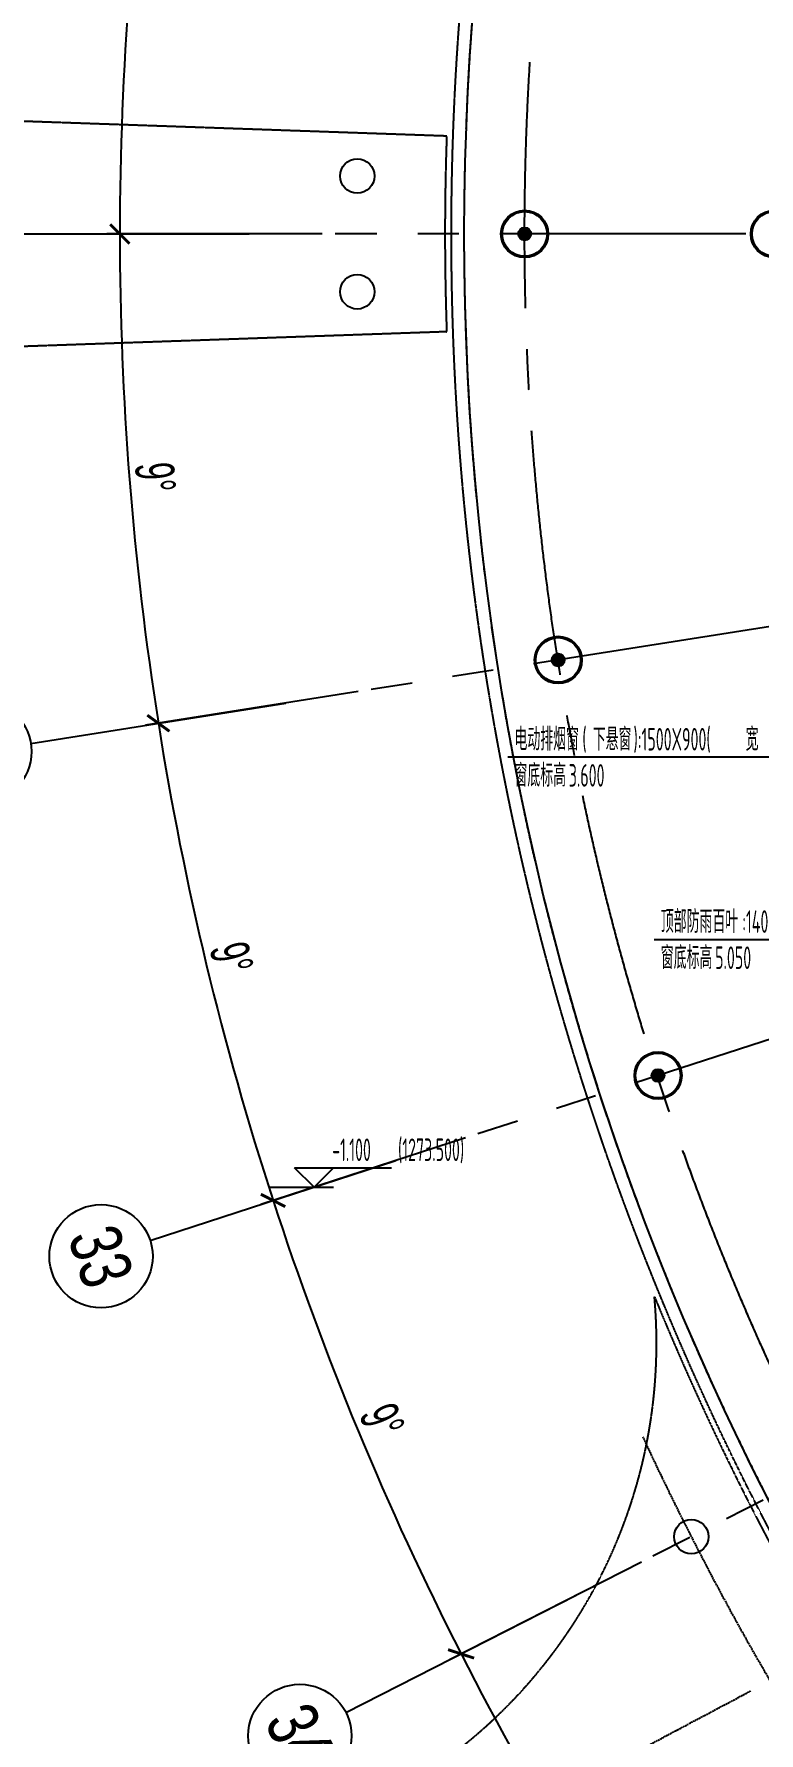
# Model space of a CAD drawing. Extents: x 104132 to 3338343, y -1228862 to 1409848.
# Drawn here: x 138295 to 155130, y 61883 to 101375 of the extents above; entities that cross this region are included whole.
import ezdxf
from ezdxf.enums import TextEntityAlignment as Align

# ---------------------------------------------------------------- set-up
doc = ezdxf.new("R2010")
doc.units = 0
for name, pattern in [('CENTER', [50.8, 31.75, -6.35, 6.35, -6.35]), ('CENTER2', [28.575, 19.05, -3.175, 3.175, -3.175]), ('DASH', [0.35, 0.25, -0.1])]:
    doc.linetypes.add(name, pattern=pattern)
doc.layers.get('0').update_dxf_attribs({"color": 8})
doc.layers.get('Defpoints').update_dxf_attribs({"color": 8})
for name, color, linetype in [('#标注', 8, 'Continuous'), ('#轴线', 8, 'CENTER2'), ('A-AL', 8, 'Continuous'), ('A-COLS-PLAN-S', 8, 'Continuous'), ('A-FLOR-OVHD', 8, 'DASH'), ('A-SYMB', 8, 'Continuous'), ('Bridge-A', 8, 'Continuous'), ('Column-Bridge', 8, 'Continuous'), ('dim', 8, 'Continuous'), ('DIM_LEAD', 8, 'Continuous'), ('DOTE', 8, 'CENTER'), ('PUB_HATCH', 8, 'Continuous'), ('建-屋面看线', 8, 'Continuous')]:
    doc.layers.add(name, color=color, linetype=linetype)
doc.styles.add('JHZX', font='jrs.shx', dxfattribs={"width": 0.6, "bigfont": 'jhz.shx'})
doc.styles.add('XD2008', font='xd-hzs.shx', dxfattribs={"width": 0.7, "bigfont": 'xd-hztxt.shx'})
doc.dimstyles.new('JZBZ-300', dxfattribs={"dimscale": 300, "dimtxt": 3, "dimasz": 1.5, "dimexe": 1, "dimexo": 1, "dimgap": 0.5, "dimtad": 1, "dimdec": 0, "dimdsep": 46, "dimtxsty": 'JHZX', "dimblk1": 'ARCHTICK', "dimblk2": 'ARCHTICK', "dimsah": 1, "dimcen": 0, "dimclrd": 1, "dimclre": 1, "dimclrt": 2, "dimadec": 3, "dimazin": 2, "dimtfac": 1, "dimtdec": 0, "dimtix": 1, "dimtmove": 0, "dimatfit": 3, "dimfxl": 1, "dimtolj": 1, "dimlwd": -1, "dimlwe": -1, "dimarcsym": 1})

# ---------------------------------------------------------------- blocks, each defined once
blk = doc.blocks.new('_ARCHTICK')
at = {"color": 0, "linetype": 'ByBlock', "const_width": 0.15}
blk.add_lwpolyline([(-0.5, -0.5), (0.5, 0.5)], dxfattribs=at)
blk = doc.blocks.new('*D34')
at = {"layer": '#标注', "color": 1, "ltscale": 300, "transparency": 16777216}
for p, q in [((504305, -136708), (499367, -135926)), ((503468, -147346), (498468, -147346))]:
    blk.add_line(p, q, dxfattribs=at)
blk.add_arc((571468, -147346), 72700, 171, 180, dxfattribs=at)
at = {"layer": 'Defpoints', "color": 0, "ltscale": 300, "transparency": 16777216}
for p in [(504601, -136755), (499166, -139747), (503768, -147346), (571468, -147346)]:
    blk.add_point(p, dxfattribs=at)
at = {"layer": '#标注', "color": 1, "ltscale": 300, "transparency": 16777216, "xscale": 450, "yscale": 450, "zscale": 450}
for p, rotation in [((499663, -135973), 81.00000000000038), ((498768, -147346), 270.0000000000004)]:
    blk.add_blockref('_ARCHTICK', p, dxfattribs=dict(at, rotation=rotation))
at = {"layer": '#标注', "color": 2, "ltscale": 300, "transparency": 16777216, "insert": (498394, -141595), "char_height": 900, "attachment_point": 5, "rotation": 85.5, "style": 'JHZX'}
blk.add_mtext('\\A1;9°', dxfattribs=at)
blk = doc.blocks.new('*D35')
at = {"layer": '#标注', "color": 1, "ltscale": 300, "transparency": 16777216}
for p, q in [((503468, -147346), (498468, -147346)), ((504305, -157983), (499367, -158766))]:
    blk.add_line(p, q, dxfattribs=at)
blk.add_arc((571468, -147346), 72700, 180, 189, dxfattribs=at)
at = {"layer": 'Defpoints', "color": 0, "ltscale": 300, "transparency": 16777216}
for p in [(503768, -147346), (571468, -147346), (498867, -151151), (504601, -157937)]:
    blk.add_point(p, dxfattribs=at)
at = {"layer": '#标注', "color": 1, "ltscale": 300, "transparency": 16777216, "xscale": 450, "yscale": 450, "zscale": 450}
for p, rotation in [((498768, -147346), 90.00000000000037), ((499663, -158719), 279.0000000000001)]:
    blk.add_blockref('_ARCHTICK', p, dxfattribs=dict(at, rotation=rotation))
at = {"layer": '#标注', "color": 2, "ltscale": 300, "transparency": 16777216, "insert": (499590, -153003), "char_height": 900, "attachment_point": 5, "rotation": 274.5, "style": 'JHZX'}
blk.add_mtext('\\A1;9°', dxfattribs=at)
blk = doc.blocks.new('*D36')
at = {"layer": '#标注', "color": 1, "ltscale": 300, "transparency": 16777216}
for p, q in [((504305, -157983), (499367, -158766)), ((506796, -168359), (502041, -169904))]:
    blk.add_line(p, q, dxfattribs=at)
blk.add_arc((571468, -147346), 72700, 189, 198, dxfattribs=at)
at = {"layer": 'Defpoints', "color": 0, "ltscale": 300, "transparency": 16777216}
for p in [(571468, -147346), (504601, -157937), (500357, -162461), (507081, -168266)]:
    blk.add_point(p, dxfattribs=at)
at = {"layer": '#标注', "color": 1, "ltscale": 300, "transparency": 16777216, "xscale": 450, "yscale": 450, "zscale": 450}
for p, rotation in [((499663, -158719), 98.99999999999973), ((502326, -169811), 287.9999999999989)]:
    blk.add_blockref('_ARCHTICK', p, dxfattribs=dict(at, rotation=rotation))
at = {"layer": '#标注', "color": 2, "ltscale": 300, "transparency": 16777216, "insert": (501360, -164177), "char_height": 900, "attachment_point": 5, "rotation": 283.5, "style": 'JHZX'}
blk.add_mtext('\\A1;9°', dxfattribs=at)
blk = doc.blocks.new('*D37')
at = {"layer": '#标注', "color": 1, "ltscale": 300, "transparency": 16777216}
for p, q in [((506796, -168359), (502041, -169904)), ((510879, -178217), (506424, -180487))]:
    blk.add_line(p, q, dxfattribs=at)
blk.add_arc((571468, -147346), 72700, 198, 207, dxfattribs=at)
at = {"layer": 'Defpoints', "color": 0, "ltscale": 300, "transparency": 16777216}
for p in [(571468, -147346), (507081, -168266), (503597, -173399), (511147, -178081)]:
    blk.add_point(p, dxfattribs=at)
at = {"layer": '#标注', "color": 1, "ltscale": 300, "transparency": 16777216, "xscale": 450, "yscale": 450, "zscale": 450}
for p, rotation in [((502326, -169811), 107.9999999999992), ((506692, -180351), 297.0000000000004)]:
    blk.add_blockref('_ARCHTICK', p, dxfattribs=dict(at, rotation=rotation))
at = {"layer": '#标注', "color": 2, "ltscale": 300, "transparency": 16777216, "insert": (504856, -174937), "char_height": 900, "attachment_point": 5, "rotation": 292.5, "style": 'JHZX'}
blk.add_mtext('\\A1;9°', dxfattribs=at)
blk = doc.blocks.new('*D38')
at = {"layer": '#标注', "color": 1, "ltscale": 300, "transparency": 16777216}
for p, q in [((510879, -178217), (506424, -180487)), ((516455, -187315), (512410, -190254))]:
    blk.add_line(p, q, dxfattribs=at)
blk.add_arc((571468, -147346), 72700, 207, 216, dxfattribs=at)
at = {"layer": 'Defpoints', "color": 0, "ltscale": 300, "transparency": 16777216}
for p in [(571468, -147346), (511147, -178081), (508508, -183696), (516697, -187139)]:
    blk.add_point(p, dxfattribs=at)
at = {"layer": '#标注', "color": 1, "ltscale": 300, "transparency": 16777216, "xscale": 450, "yscale": 450, "zscale": 450}
for p, rotation in [((506692, -180351), 117.0000000000004), ((512652, -190078), 306.0000000000014)]:
    blk.add_blockref('_ARCHTICK', p, dxfattribs=dict(at, rotation=rotation))
at = {"layer": '#标注', "color": 2, "ltscale": 300, "transparency": 16777216, "insert": (509993, -185018), "char_height": 900, "attachment_point": 5, "rotation": 301.5, "style": 'JHZX'}
blk.add_mtext('\\A1;9°', dxfattribs=at)
blk = doc.blocks.new('*U1046')
blk.add_line((0, -20), (0, 0))
blk.add_circle((0, -24), 4)
at = {"style": 'JHZX', "width": 0.75}
blk.add_attdef('AXES', text='', height=4, dxfattribs=at).set_placement((0, -24), align=Align.MIDDLE_CENTER)
blk = doc.blocks.new('_YZH')
blk.add_circle((0, 0), 0.5)
at = {"layer": 'PUB_HATCH', "const_width": 0.5}
blk.add_lwpolyline([(-0.25, 0, 1), (0.25, 0, 1)], format="xyb", close=True, dxfattribs=at)
blk = doc.blocks.new('二层柱网0313')
at = {"layer": 'A-COLS-PLAN-S', "xscale": 300, "yscale": 300, "zscale": 300}
for p in [(758168, -347346), (758947, -357248), (761266, -366907)]:
    blk.add_blockref('_YZH', p, dxfattribs=at)
blk = doc.blocks.new('llyc')
at = {"layer": 'A-FLOR-OVHD', "ltscale": 5}
for points in [[(116597, 191247), (103055, 191720)], [(116597, 186700), (103054, 186227)]]:
    blk.add_lwpolyline(points, dxfattribs=at)
for centre, radius, start, end in [((181707, 188973), 65150, 178, 182), ((109470, 163192), 12000, 298, 5.1663), ((181707, 188973), 65150, 202.28001, 218.73222)]:
    blk.add_arc(centre, radius, start, end, dxfattribs=at)
at = {"layer": 'Column-Bridge'}
for centre in [(114520, 190319), (114520, 187628), (122277, 158692)]:
    blk.add_circle(centre, 400, dxfattribs=at)
at = {"layer": 'DOTE'}
blk.add_line((113123, 149505), (123663, 155110), dxfattribs=at)
blk.add_arc((181707, 188973), 66700, 204.78157, 217.50665, dxfattribs=at)
blk = doc.blocks.new('ZWBLB')
at = {"layer": 'A-AL'}
for radius in [550, 520]:
    blk.add_circle((0, 0), radius, dxfattribs=at)
blk = doc.blocks.new('WBLBK')
at = {"layer": 'A-AL'}
for p in [(-114511, 37207), (-108711, 37207), (-113731, 27305), (-111413, 17646)]:
    blk.add_blockref('ZWBLB', p, dxfattribs=at)
blk = doc.blocks.new('A$Cd9e584bd')
at = {"layer": 'A-FLOR-OVHD', "ltscale": 5}
blk.add_circle((0, 0), 65000, dxfattribs=at)
at = {"layer": 'A-SYMB'}
for p, q in [((-68190, -22157), (-68640, -21707)), ((-68640, -21707), (-66390, -21707)), ((-68190, -22157), (-67740, -21707)), ((-69240, -22157), (-67740, -22157))]:
    blk.add_line(p, q, dxfattribs=at)
at = {"layer": 'DIM_LEAD'}
for p, q in [((-56704, -12165), (-63692, -12165)), ((-53661, -16404), (-60295, -16404))]:
    blk.add_line(p, q, dxfattribs=at)
at = {"layer": 'A-AL'}
blk.add_blockref('WBLBK', (51211, -37207), dxfattribs=at)
at = {"layer": 'Bridge-A'}
blk.add_blockref('llyc', (-181707, -188973), dxfattribs=at)
at = {"layer": '建-屋面看线'}
blk.add_blockref('二层柱网0313', (-821468, 347346), dxfattribs=at)
at = {"layer": 'A-SYMB', "style": 'XD2008', "width": 0.6}
for s, p in [('-1.100', (-67768, -21550)), ('(1273.500)', (-66240, -21550))]:
    blk.add_text(s, height=525, dxfattribs=at).set_placement(p)
at = {"layer": 'DIM_LEAD', "style": 'XD2008', "width": 0.6}
for s, p in [('电动排烟窗', (-63535, -12008)), ('(', (-61960, -12008)), ('下悬窗', (-61717, -12008)), ('):1500X900(', (-60772, -12008)), ('宽', (-58167, -12008)), ('窗底标高', (-63535, -12848)), ('3.600', (-62275, -12848)), ('顶部防雨百叶', (-60137, -16246)), (':1400X500(', (-58247, -16246)), ('窗底标高', (-60137, -17086)), ('5.050', (-58877, -17086))]:
    blk.add_text(s, height=525, dxfattribs=at).set_placement(p)
blk = doc.blocks.new('轴网20240313')
at = {"layer": '#标注', "ltscale": 300}
blk.add_circle((571467.9, -147345.9), 64700, dxfattribs=at)
at = {"layer": '#轴线', "ltscale": 300}
for p, q in [((556167.9, -147345.9), (503767.9, -147345.9)), ((556356.2, -149739.3), (504601.4, -157936.5)), ((556916.7, -152073.9), (507081.3, -168266.3)), ((557835.5, -154291.9), (511146.7, -178081))]:
    blk.add_line(p, q, dxfattribs=at)
for radius in [64700, 63300]:
    blk.add_circle((571467.9, -147345.9), radius, dxfattribs=at)
at = {"layer": '#标注'}
for p, xscale, yscale, zscale, rotation, values in [((501767.9, -147345.9), 300, 300, 300, 270, {'AXES': '31'}), ((502626, -158249.4), 300, 300, 300, 278.9999999999865, {'AXES': '32'}), ((505179.2, -168884.4), 300.0000000000001, 300.0000000000001, 300.0000000000001, 287.9999999999865, {'AXES': '33'}), ((509364.7, -178989), 300, 300, 300, 296.9999999999864, {'AXES': '34'})]:
    blk.add_blockref('*U1046', p, dxfattribs=dict(at, xscale=xscale, yscale=yscale, zscale=zscale, rotation=rotation)).add_auto_attribs(values)
at = {"layer": '#标注', "ltscale": 300}
for base, p1, p2, picture, middle in [((499166.1, -139746.7), (504601.4, -136755.3), (503767.9, -147345.9), '*D34', (498393.8, -141594.8)), ((498867.5, -151150.7), (503767.9, -147345.9), (504601.4, -157936.5), '*D35', (499590.1, -153002.8)), ((500356.5, -162461.1), (504601.4, -157936.5), (507081.3, -168266.3), '*D36', (501360, -164177.3)), ((503596.6, -173399.2), (507081.3, -168266.3), (511146.7, -178081), '*D37', (504856.1, -174937.4)), ((508507.8, -183695.9), (511146.7, -178081), (516697.4, -187139), '*D38', (509992.5, -185018))]:
    dim = blk.add_angular_dim_3p(base=base, center=(571467.9, -147345.9), p1=p1, p2=p2, dimstyle='JZBZ-300', dxfattribs=at)
    dim.commit()
    dim.dimension.update_dxf_attribs({"geometry": picture, "text_midpoint": middle})

msp = doc.modelspace()

# ---------------------------------------------------------------- block references
at = {"layer": 'dim', "ltscale": 300}
msp.add_blockref('A$Cd9e584bd', (212988, 96727), dxfattribs=at)
at = {"layer": 'DOTE'}
msp.add_blockref('轴网20240313', (-358480, 244073), dxfattribs=at)

doc.saveas('drawing.dxf')
